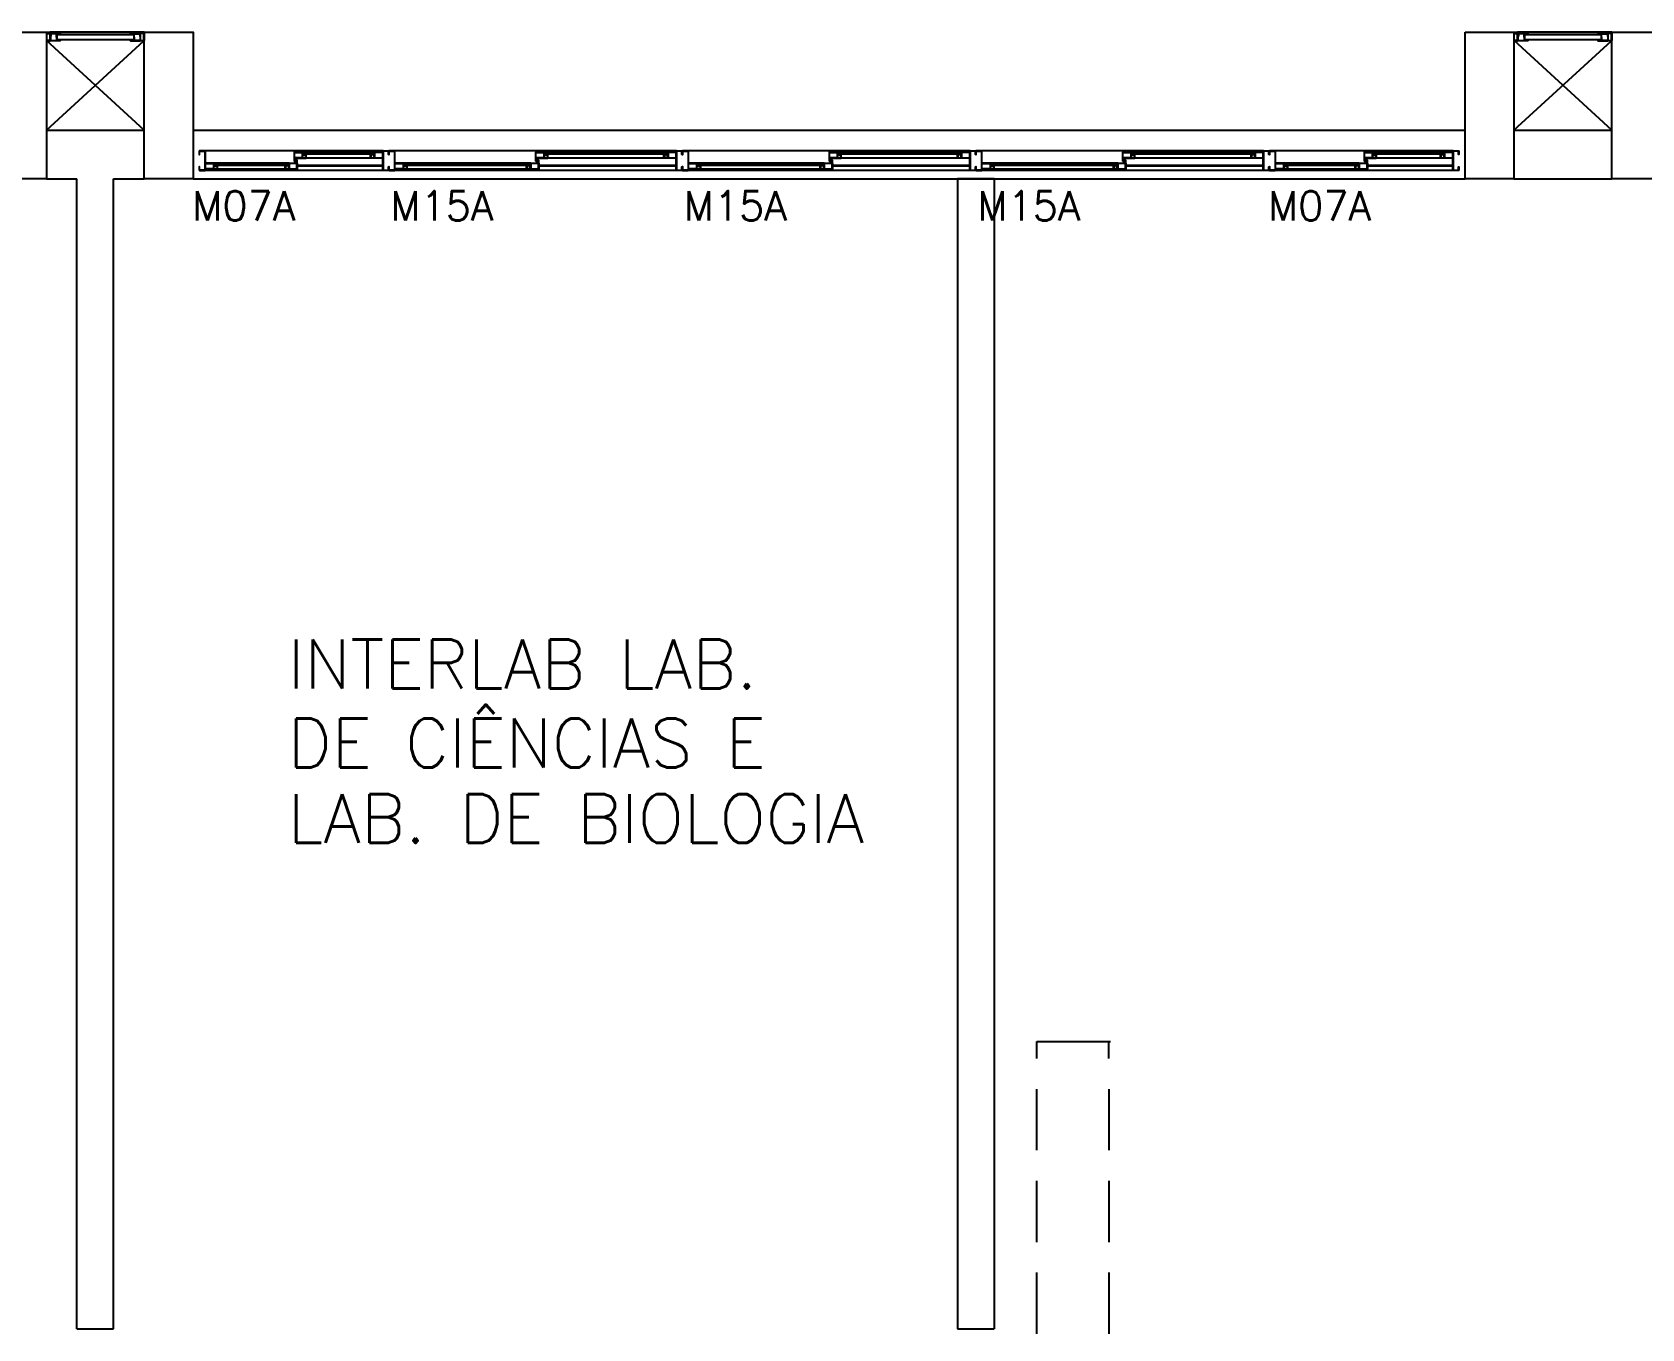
# Model space of a CAD drawing. Header units: millimetres. Extents: x 1887 to 2405, y 1100 to 1335.
# Drawn here: x 2241.33 to 2247.91, y 1191.95 to 1197.25 of the extents above; entities that cross this region are included whole.
import ezdxf

# ---------------------------------------------------------------- set-up
doc = ezdxf.new("R2010")
doc.units = ezdxf.units.MM
doc.linetypes.add('HIDDEN', pattern=[0.375, 0.25, -0.125])
for name, color, linetype in [('AC-PROJEÇÃO', 1, 'HIDDEN'), ('AR-ALV', 2, 'Continuous'), ('AR-ESQ', 1, 'Continuous'), ('AR-ESTC', 3, 'Continuous'), ('AR-PEITORIL', 1, 'Continuous'), ('AR-SHAFT', 1, 'Continuous'), ('AR-TALUDE', 1, 'Continuous'), ('AR-TXTESQ1-CONG', 1, 'Continuous'), ('DT-ESQ-BAGUETE-C', 2, 'Continuous'), ('DT-ESQ-BAGUETE-V', 1, 'Continuous'), ('DT-ESQ-CHAPA DOBRADA-V', 1, 'Continuous'), ('DT-ESQ-PERFIL CADEIRA-C', 2, 'Continuous'), ('DT-ESQ-PERFIL CADEIRA-V', 1, 'Continuous'), ('DT-ESQ-PERFIL U SIMPLES-C', 2, 'Continuous'), ('DT-ESQ-PERFIL U-C', 2, 'Continuous'), ('DT-ESQ-PERFIL U-V', 1, 'Continuous'), ('DT-ESQ-VENEZIANA-C', 2, 'Continuous'), ('DT-ESQ-VENEZIANA-V', 2, 'Continuous'), ('DT-ESQ-VIDRO-C', 2, 'Continuous'), ('TEXTO', 2, 'Continuous')]:
    doc.layers.add(name, color=color, linetype=linetype)
doc.styles.add('S12', font='simplex.shx', dxfattribs={"width": 1.1, "height": 0.12})
doc.styles.add('UNB-100', font='simplex.shx', dxfattribs={"height": 0.2})

# ---------------------------------------------------------------- blocks, each defined once
blk = doc.blocks.new('EF65-P')
at = {"layer": 'DT-ESQ-BAGUETE-C', "ltscale": 0.1}
for points in [[(0.4225, -0.055), (0.409, -0.055), (0.409, -0.0535), (0.422, -0.0535, 0.414214), (0.4225, -0.053), (0.4225, -0.042, 0.414214), (0.422, -0.0415), (0.409, -0.0415), (0.409, -0.04), (0.4225, -0.04, -0.414214), (0.424, -0.0415), (0.424, -0.0535, -0.414214)], [(0.7015, -0.055), (0.715, -0.055), (0.715, -0.0535), (0.702, -0.0535, -0.414214), (0.7015, -0.053), (0.7015, -0.042, -0.414214), (0.702, -0.0415), (0.715, -0.0415), (0.715, -0.04), (0.7015, -0.04, 0.414214), (0.7, -0.0415), (0.7, -0.0535, 0.414214)], [(1.41, -0.055), (1.3965, -0.055), (1.3965, -0.0535), (1.4095, -0.0535, 0.414214), (1.41, -0.053), (1.41, -0.042, 0.414214), (1.4095, -0.0415), (1.3965, -0.0415), (1.3965, -0.04), (1.41, -0.04, -0.414214), (1.4115, -0.0415), (1.4115, -0.0535, -0.414214)], [(1.9015, -0.055), (1.915, -0.055), (1.915, -0.0535), (1.902, -0.0535, -0.414214), (1.9015, -0.053), (1.9015, -0.042, -0.414214), (1.902, -0.0415), (1.915, -0.0415), (1.915, -0.04), (1.9015, -0.04, 0.414214), (1.9, -0.0415), (1.9, -0.0535, 0.414214)], [(2.61, -0.055), (2.5965, -0.055), (2.5965, -0.0535), (2.6095, -0.0535, 0.414214), (2.61, -0.053), (2.61, -0.042, 0.414214), (2.6095, -0.0415), (2.5965, -0.0415), (2.5965, -0.04), (2.61, -0.04, -0.414214), (2.6115, -0.0415), (2.6115, -0.0535, -0.414214)], [(3.1015, -0.055), (3.115, -0.055), (3.115, -0.0535), (3.102, -0.0535, -0.414214), (3.1015, -0.053), (3.1015, -0.042, -0.414214), (3.102, -0.0415), (3.115, -0.0415), (3.115, -0.04), (3.1015, -0.04, 0.414214), (3.1, -0.0415), (3.1, -0.0535, 0.414214)], [(3.81, -0.055), (3.7965, -0.055), (3.7965, -0.0535), (3.8095, -0.0535, 0.414214), (3.81, -0.053), (3.81, -0.042, 0.414214), (3.8095, -0.0415), (3.7965, -0.0415), (3.7965, -0.04), (3.81, -0.04, -0.414214), (3.8115, -0.0415), (3.8115, -0.0535, -0.414214)], [(4.3015, -0.055), (4.315, -0.055), (4.315, -0.0535), (4.302, -0.0535, -0.414214), (4.3015, -0.053), (4.3015, -0.042, -0.414214), (4.302, -0.0415), (4.315, -0.0415), (4.315, -0.04), (4.3015, -0.04, 0.414214), (4.3, -0.0415), (4.3, -0.0535, 0.414214)], [(4.7975, -0.055), (4.784, -0.055), (4.784, -0.0535), (4.797, -0.0535, 0.414214), (4.7975, -0.053), (4.7975, -0.042, 0.414214), (4.797, -0.0415), (4.784, -0.0415), (4.784, -0.04), (4.7975, -0.04, -0.414214), (4.799, -0.0415), (4.799, -0.0535, -0.414214)], [(5.0765, -0.055), (5.09, -0.055), (5.09, -0.0535), (5.077, -0.0535, -0.414214), (5.0765, -0.053), (5.0765, -0.042, -0.414214), (5.077, -0.0415), (5.09, -0.0415), (5.09, -0.04), (5.0765, -0.04, 0.414214), (5.075, -0.0415), (5.075, -0.0535, 0.414214)], [(0.0735, -0.1), (0.06, -0.1), (0.06, -0.0985), (0.073, -0.0985, 0.414214), (0.0735, -0.098), (0.0735, -0.087, 0.414214), (0.073, -0.0865), (0.06, -0.0865), (0.06, -0.085), (0.0735, -0.085, -0.414214), (0.075, -0.0865), (0.075, -0.0985, -0.414214)], [(0.339, -0.1), (0.3525, -0.1), (0.3525, -0.0985), (0.3395, -0.0985, -0.414214), (0.339, -0.098), (0.339, -0.087, -0.414214), (0.3395, -0.0865), (0.3525, -0.0865), (0.3525, -0.085), (0.339, -0.085, 0.414214), (0.3375, -0.0865), (0.3375, -0.0985, 0.414214)], [(0.8485, -0.1), (0.835, -0.1), (0.835, -0.0985), (0.848, -0.0985, 0.414214), (0.8485, -0.098), (0.8485, -0.087, 0.414214), (0.848, -0.0865), (0.835, -0.0865), (0.835, -0.085), (0.8485, -0.085, -0.414214), (0.85, -0.0865), (0.85, -0.0985, -0.414214)], [(1.3265, -0.1), (1.34, -0.1), (1.34, -0.0985), (1.327, -0.0985, -0.414214), (1.3265, -0.098), (1.3265, -0.087, -0.414214), (1.327, -0.0865), (1.34, -0.0865), (1.34, -0.085), (1.3265, -0.085, 0.414214), (1.325, -0.0865), (1.325, -0.0985, 0.414214)], [(2.0485, -0.1), (2.035, -0.1), (2.035, -0.0985), (2.048, -0.0985, 0.414214), (2.0485, -0.098), (2.0485, -0.087, 0.414214), (2.048, -0.0865), (2.035, -0.0865), (2.035, -0.085), (2.0485, -0.085, -0.414214), (2.05, -0.0865), (2.05, -0.0985, -0.414214)], [(2.5265, -0.1), (2.54, -0.1), (2.54, -0.0985), (2.527, -0.0985, -0.414214), (2.5265, -0.098), (2.5265, -0.087, -0.414214), (2.527, -0.0865), (2.54, -0.0865), (2.54, -0.085), (2.5265, -0.085, 0.414214), (2.525, -0.0865), (2.525, -0.0985, 0.414214)], [(3.2485, -0.1), (3.235, -0.1), (3.235, -0.0985), (3.248, -0.0985, 0.414214), (3.2485, -0.098), (3.2485, -0.087, 0.414214), (3.248, -0.0865), (3.235, -0.0865), (3.235, -0.085), (3.2485, -0.085, -0.414214), (3.25, -0.0865), (3.25, -0.0985, -0.414214)], [(3.7265, -0.1), (3.74, -0.1), (3.74, -0.0985), (3.727, -0.0985, -0.414214), (3.7265, -0.098), (3.7265, -0.087, -0.414214), (3.727, -0.0865), (3.74, -0.0865), (3.74, -0.085), (3.7265, -0.085, 0.414214), (3.725, -0.0865), (3.725, -0.0985, 0.414214)], [(4.4485, -0.1), (4.435, -0.1), (4.435, -0.0985), (4.448, -0.0985, 0.414214), (4.4485, -0.098), (4.4485, -0.087, 0.414214), (4.448, -0.0865), (4.435, -0.0865), (4.435, -0.085), (4.4485, -0.085, -0.414214), (4.45, -0.0865), (4.45, -0.0985, -0.414214)], [(4.714, -0.1), (4.7275, -0.1), (4.7275, -0.0985), (4.7145, -0.0985, -0.414214), (4.714, -0.098), (4.714, -0.087, -0.414214), (4.7145, -0.0865), (4.7275, -0.0865), (4.7275, -0.085), (4.714, -0.085, 0.414214), (4.7125, -0.0865), (4.7125, -0.0985, 0.414214)]]:
    blk.add_lwpolyline(points, format="xyb", close=True, dxfattribs=at)
at = {"layer": 'DT-ESQ-BAGUETE-V', "ltscale": 0.1}
for p, q in [((0.4225, -0.04), (0.7015, -0.04)), ((1.41, -0.04), (1.9015, -0.04)), ((2.61, -0.04), (3.1015, -0.04)), ((3.81, -0.04), (4.3015, -0.04)), ((4.7975, -0.04), (5.0765, -0.04)), ((0.0735, -0.085), (0.339, -0.085)), ((0.8485, -0.085), (1.3265, -0.085)), ((2.0485, -0.085), (2.5265, -0.085)), ((3.2485, -0.085), (3.7265, -0.085)), ((4.4485, -0.085), (4.714, -0.085))]:
    blk.add_line(p, q, dxfattribs=at)
at = {"layer": 'DT-ESQ-CHAPA DOBRADA-V', "ltscale": 0.1}
for p, q in [((0.025, -0.052), (0.374, -0.052)), ((0.025, -0.055), (0.374, -0.055)), ((0.8, -0.052), (1.3615, -0.052)), ((0.8, -0.055), (1.3615, -0.055)), ((2, -0.052), (2.5615, -0.052)), ((2, -0.055), (2.5615, -0.055)), ((3.2, -0.052), (3.7615, -0.052)), ((3.2, -0.055), (3.7615, -0.055)), ((4.4, -0.052), (4.749, -0.052)), ((4.4, -0.055), (4.749, -0.055))]:
    blk.add_line(p, q, dxfattribs=at)
at = {"layer": 'DT-ESQ-PERFIL CADEIRA-C', "ltscale": 0.1}
for p, q in [((0.376, -0.0635), (0.4225, -0.0635)), ((0.75, -0.0635), (0.7015, -0.0635)), ((1.3635, -0.0635), (1.41, -0.0635)), ((1.95, -0.0635), (1.9015, -0.0635)), ((2.5635, -0.0635), (2.61, -0.0635)), ((3.15, -0.0635), (3.1015, -0.0635)), ((3.7635, -0.0635), (3.81, -0.0635)), ((4.35, -0.0635), (4.3015, -0.0635)), ((4.751, -0.0635), (4.7975, -0.0635)), ((5.125, -0.0635), (5.0765, -0.0635)), ((0.025, -0.1085), (0.0735, -0.1085)), ((0.3855, -0.1085), (0.339, -0.1085)), ((0.8, -0.1085), (0.8485, -0.1085)), ((1.373, -0.1085), (1.3265, -0.1085)), ((2, -0.1085), (2.0485, -0.1085)), ((2.573, -0.1085), (2.5265, -0.1085)), ((3.2, -0.1085), (3.2485, -0.1085)), ((3.773, -0.1085), (3.7265, -0.1085)), ((4.4, -0.1085), (4.4485, -0.1085)), ((4.7605, -0.1085), (4.714, -0.1085))]:
    blk.add_line(p, q, dxfattribs=at)
for points in [[(0.4225, -0.062, -1), (0.4225, -0.065), (0.376, -0.065, -0.414214), (0.374, -0.063), (0.374, -0.042, -0.414214), (0.376, -0.04), (0.4075, -0.04, -0.414214), (0.409, -0.0415), (0.409, -0.062)], [(0.409, -0.0635, -0.198913), (0.4079, -0.0631, -0.198913), (0.4075, -0.062), (0.4075, -0.042, 0.414214), (0.407, -0.0415), (0.376, -0.0415, 0.414214), (0.3755, -0.042), (0.3755, -0.063, 0.414214), (0.376, -0.0635)], [(0.7015, -0.065), (0.75, -0.065), (0.75, -0.0635), (0.715, -0.0635, 0.198912), (0.7161, -0.0631, 0.198913), (0.7165, -0.062), (0.7165, -0.042, -0.414214), (0.717, -0.0415), (0.75, -0.0415), (0.75, -0.04), (0.7165, -0.04, 0.414214), (0.715, -0.0415), (0.715, -0.0535), (0.715, -0.055), (0.715, -0.062), (0.7015, -0.062, 1)], [(1.41, -0.062, -1), (1.41, -0.065), (1.3635, -0.065, -0.414214), (1.3615, -0.063), (1.3615, -0.042, -0.414214), (1.3635, -0.04), (1.395, -0.04, -0.414214), (1.3965, -0.0415), (1.3965, -0.062)], [(1.3965, -0.0635, -0.198913), (1.3954, -0.0631, -0.198913), (1.395, -0.062), (1.395, -0.042, 0.414214), (1.3945, -0.0415), (1.3635, -0.0415, 0.414214), (1.363, -0.042), (1.363, -0.063, 0.414214), (1.3635, -0.0635)], [(1.9015, -0.065), (1.95, -0.065), (1.95, -0.0635), (1.915, -0.0635, 0.198912), (1.9161, -0.0631, 0.198913), (1.9165, -0.062), (1.9165, -0.042, -0.414214), (1.917, -0.0415), (1.95, -0.0415), (1.95, -0.04), (1.9165, -0.04, 0.414214), (1.915, -0.0415), (1.915, -0.0535), (1.915, -0.055), (1.915, -0.062), (1.9015, -0.062, 1)], [(2.61, -0.062, -1), (2.61, -0.065), (2.5635, -0.065, -0.414214), (2.5615, -0.063), (2.5615, -0.042, -0.414214), (2.5635, -0.04), (2.595, -0.04, -0.414214), (2.5965, -0.0415), (2.5965, -0.062)], [(2.5965, -0.0635, -0.198913), (2.5954, -0.0631, -0.198913), (2.595, -0.062), (2.595, -0.042, 0.414214), (2.5945, -0.0415), (2.5635, -0.0415, 0.414214), (2.563, -0.042), (2.563, -0.063, 0.414214), (2.5635, -0.0635)], [(3.1015, -0.065), (3.15, -0.065), (3.15, -0.0635), (3.115, -0.0635, 0.198912), (3.1161, -0.0631, 0.198913), (3.1165, -0.062), (3.1165, -0.042, -0.414214), (3.117, -0.0415), (3.15, -0.0415), (3.15, -0.04), (3.1165, -0.04, 0.414214), (3.115, -0.0415), (3.115, -0.0535), (3.115, -0.055), (3.115, -0.062), (3.1015, -0.062, 1)], [(3.81, -0.062, -1), (3.81, -0.065), (3.7635, -0.065, -0.414214), (3.7615, -0.063), (3.7615, -0.042, -0.414214), (3.7635, -0.04), (3.795, -0.04, -0.414214), (3.7965, -0.0415), (3.7965, -0.062)], [(3.7965, -0.0635, -0.198913), (3.7954, -0.0631, -0.198913), (3.795, -0.062), (3.795, -0.042, 0.414214), (3.7945, -0.0415), (3.7635, -0.0415, 0.414214), (3.763, -0.042), (3.763, -0.063, 0.414214), (3.7635, -0.0635)], [(4.3015, -0.065), (4.35, -0.065), (4.35, -0.0635), (4.315, -0.0635, 0.198912), (4.3161, -0.0631, 0.198913), (4.3165, -0.062), (4.3165, -0.042, -0.414214), (4.317, -0.0415), (4.35, -0.0415), (4.35, -0.04), (4.3165, -0.04, 0.414214), (4.315, -0.0415), (4.315, -0.0535), (4.315, -0.055), (4.315, -0.062), (4.3015, -0.062, 1)], [(4.7975, -0.062, -1), (4.7975, -0.065), (4.751, -0.065, -0.414214), (4.749, -0.063), (4.749, -0.042, -0.414214), (4.751, -0.04), (4.7825, -0.04, -0.414214), (4.784, -0.0415), (4.784, -0.062)], [(4.784, -0.0635, -0.198913), (4.7829, -0.0631, -0.198913), (4.7825, -0.062), (4.7825, -0.042, 0.414214), (4.782, -0.0415), (4.751, -0.0415, 0.414214), (4.7505, -0.042), (4.7505, -0.063, 0.414214), (4.751, -0.0635)], [(5.0765, -0.065), (5.125, -0.065), (5.125, -0.0635), (5.09, -0.0635, 0.198912), (5.0911, -0.0631, 0.198913), (5.0915, -0.062), (5.0915, -0.042, -0.414214), (5.092, -0.0415), (5.125, -0.0415), (5.125, -0.04), (5.0915, -0.04, 0.414214), (5.09, -0.0415), (5.09, -0.0535), (5.09, -0.055), (5.09, -0.062), (5.0765, -0.062, 1)], [(0.0735, -0.11), (0.025, -0.11), (0.025, -0.1085), (0.06, -0.1085, -0.198912), (0.0589, -0.1081, -0.198913), (0.0585, -0.107), (0.0585, -0.087, 0.414214), (0.058, -0.0865), (0.025, -0.0865), (0.025, -0.085), (0.0585, -0.085, -0.414214), (0.06, -0.0865), (0.06, -0.0985), (0.06, -0.1), (0.06, -0.107), (0.0735, -0.107, -1)], [(0.339, -0.107, 1), (0.339, -0.11), (0.3855, -0.11, 0.414214), (0.3875, -0.108), (0.3875, -0.087, 0.414214), (0.3855, -0.085), (0.354, -0.085, 0.414214), (0.3525, -0.0865), (0.3525, -0.107)], [(0.3525, -0.1085, 0.198913), (0.3536, -0.1081, 0.198913), (0.354, -0.107), (0.354, -0.087, -0.414214), (0.3545, -0.0865), (0.3855, -0.0865, -0.414214), (0.386, -0.087), (0.386, -0.108, -0.414214), (0.3855, -0.1085)], [(0.8485, -0.11), (0.8, -0.11), (0.8, -0.1085), (0.835, -0.1085, -0.198912), (0.8339, -0.1081, -0.198913), (0.8335, -0.107), (0.8335, -0.087, 0.414214), (0.833, -0.0865), (0.8, -0.0865), (0.8, -0.085), (0.8335, -0.085, -0.414214), (0.835, -0.0865), (0.835, -0.0985), (0.835, -0.1), (0.835, -0.107), (0.8485, -0.107, -1)], [(1.3265, -0.107, 1), (1.3265, -0.11), (1.373, -0.11, 0.414214), (1.375, -0.108), (1.375, -0.087, 0.414214), (1.373, -0.085), (1.3415, -0.085, 0.414214), (1.34, -0.0865), (1.34, -0.107)], [(1.34, -0.1085, 0.198913), (1.3411, -0.1081, 0.198913), (1.3415, -0.107), (1.3415, -0.087, -0.414214), (1.342, -0.0865), (1.373, -0.0865, -0.414214), (1.3735, -0.087), (1.3735, -0.108, -0.414214), (1.373, -0.1085)], [(2.0485, -0.11), (2, -0.11), (2, -0.1085), (2.035, -0.1085, -0.198912), (2.0339, -0.1081, -0.198913), (2.0335, -0.107), (2.0335, -0.087, 0.414214), (2.033, -0.0865), (2, -0.0865), (2, -0.085), (2.0335, -0.085, -0.414214), (2.035, -0.0865), (2.035, -0.0985), (2.035, -0.1), (2.035, -0.107), (2.0485, -0.107, -1)], [(2.5265, -0.107, 1), (2.5265, -0.11), (2.573, -0.11, 0.414214), (2.575, -0.108), (2.575, -0.087, 0.414214), (2.573, -0.085), (2.5415, -0.085, 0.414214), (2.54, -0.0865), (2.54, -0.107)], [(2.54, -0.1085, 0.198913), (2.5411, -0.1081, 0.198913), (2.5415, -0.107), (2.5415, -0.087, -0.414214), (2.542, -0.0865), (2.573, -0.0865, -0.414214), (2.5735, -0.087), (2.5735, -0.108, -0.414214), (2.573, -0.1085)], [(3.2485, -0.11), (3.2, -0.11), (3.2, -0.1085), (3.235, -0.1085, -0.198912), (3.2339, -0.1081, -0.198913), (3.2335, -0.107), (3.2335, -0.087, 0.414214), (3.233, -0.0865), (3.2, -0.0865), (3.2, -0.085), (3.2335, -0.085, -0.414214), (3.235, -0.0865), (3.235, -0.0985), (3.235, -0.1), (3.235, -0.107), (3.2485, -0.107, -1)], [(3.7265, -0.107, 1), (3.7265, -0.11), (3.773, -0.11, 0.414214), (3.775, -0.108), (3.775, -0.087, 0.414214), (3.773, -0.085), (3.7415, -0.085, 0.414214), (3.74, -0.0865), (3.74, -0.107)], [(3.74, -0.1085, 0.198913), (3.7411, -0.1081, 0.198913), (3.7415, -0.107), (3.7415, -0.087, -0.414214), (3.742, -0.0865), (3.773, -0.0865, -0.414214), (3.7735, -0.087), (3.7735, -0.108, -0.414214), (3.773, -0.1085)], [(4.4485, -0.11), (4.4, -0.11), (4.4, -0.1085), (4.435, -0.1085, -0.198912), (4.4339, -0.1081, -0.198913), (4.4335, -0.107), (4.4335, -0.087, 0.414214), (4.433, -0.0865), (4.4, -0.0865), (4.4, -0.085), (4.4335, -0.085, -0.414214), (4.435, -0.0865), (4.435, -0.0985), (4.435, -0.1), (4.435, -0.107), (4.4485, -0.107, -1)], [(4.714, -0.107, 1), (4.714, -0.11), (4.7605, -0.11, 0.414214), (4.7625, -0.108), (4.7625, -0.087, 0.414214), (4.7605, -0.085), (4.729, -0.085, 0.414214), (4.7275, -0.0865), (4.7275, -0.107)], [(4.7275, -0.1085, 0.198913), (4.7286, -0.1081, 0.198913), (4.729, -0.107), (4.729, -0.087, -0.414214), (4.7295, -0.0865), (4.7605, -0.0865, -0.414214), (4.761, -0.087), (4.761, -0.108, -0.414214), (4.7605, -0.1085)]]:
    blk.add_lwpolyline(points, format="xyb", close=True, dxfattribs=at)
at = {"layer": 'DT-ESQ-PERFIL CADEIRA-V', "ltscale": 0.1}
for p, q in [((0.4075, -0.065), (0.7015, -0.065)), ((1.395, -0.065), (1.9015, -0.065)), ((2.595, -0.065), (3.1015, -0.065)), ((3.795, -0.065), (4.3015, -0.065)), ((4.7825, -0.065), (5.0765, -0.065)), ((0.0735, -0.11), (0.339, -0.11)), ((0.8485, -0.11), (1.3265, -0.11)), ((2.0485, -0.11), (2.5265, -0.11)), ((3.2485, -0.11), (3.7265, -0.11)), ((4.4485, -0.11), (4.714, -0.11))]:
    blk.add_line(p, q, dxfattribs=at)
at = {"layer": 'DT-ESQ-PERFIL U SIMPLES-C', "ltscale": 0.1}
for points in [[(0.376, -0.077), (0.384, -0.077), (0.384, -0.0755), (0.376, -0.0755, -0.414214), (0.3755, -0.075), (0.3755, -0.067, -0.414214), (0.376, -0.0665), (0.384, -0.0665), (0.384, -0.065), (0.376, -0.065, 0.414214), (0.374, -0.067), (0.374, -0.075, 0.414214)], [(1.3635, -0.077), (1.3715, -0.077), (1.3715, -0.0755), (1.3635, -0.0755, -0.414214), (1.363, -0.075), (1.363, -0.067, -0.414214), (1.3635, -0.0665), (1.3715, -0.0665), (1.3715, -0.065), (1.3635, -0.065, 0.414214), (1.3615, -0.067), (1.3615, -0.075, 0.414214)], [(2.5635, -0.077), (2.5715, -0.077), (2.5715, -0.0755), (2.5635, -0.0755, -0.414214), (2.563, -0.075), (2.563, -0.067, -0.414214), (2.5635, -0.0665), (2.5715, -0.0665), (2.5715, -0.065), (2.5635, -0.065, 0.414214), (2.5615, -0.067), (2.5615, -0.075, 0.414214)], [(3.7635, -0.077), (3.7715, -0.077), (3.7715, -0.0755), (3.7635, -0.0755, -0.414214), (3.763, -0.075), (3.763, -0.067, -0.414214), (3.7635, -0.0665), (3.7715, -0.0665), (3.7715, -0.065), (3.7635, -0.065, 0.414214), (3.7615, -0.067), (3.7615, -0.075, 0.414214)], [(4.751, -0.077), (4.759, -0.077), (4.759, -0.0755), (4.751, -0.0755, -0.414214), (4.7505, -0.075), (4.7505, -0.067, -0.414214), (4.751, -0.0665), (4.759, -0.0665), (4.759, -0.065), (4.751, -0.065, 0.414214), (4.749, -0.067), (4.749, -0.075, 0.414214)], [(0.3855, -0.073), (0.3775, -0.073), (0.3775, -0.0745), (0.3855, -0.0745, -0.414214), (0.386, -0.075), (0.386, -0.083, -0.414214), (0.3855, -0.0835), (0.3775, -0.0835), (0.3775, -0.085), (0.3855, -0.085, 0.414214), (0.3875, -0.083), (0.3875, -0.075, 0.414214)], [(1.373, -0.073), (1.365, -0.073), (1.365, -0.0745), (1.373, -0.0745, -0.414214), (1.3735, -0.075), (1.3735, -0.083, -0.414214), (1.373, -0.0835), (1.365, -0.0835), (1.365, -0.085), (1.373, -0.085, 0.414214), (1.375, -0.083), (1.375, -0.075, 0.414214)], [(2.573, -0.073), (2.565, -0.073), (2.565, -0.0745), (2.573, -0.0745, -0.414214), (2.5735, -0.075), (2.5735, -0.083, -0.414214), (2.573, -0.0835), (2.565, -0.0835), (2.565, -0.085), (2.573, -0.085, 0.414214), (2.575, -0.083), (2.575, -0.075, 0.414214)], [(3.773, -0.073), (3.765, -0.073), (3.765, -0.0745), (3.773, -0.0745, -0.414214), (3.7735, -0.075), (3.7735, -0.083, -0.414214), (3.773, -0.0835), (3.765, -0.0835), (3.765, -0.085), (3.773, -0.085, 0.414214), (3.775, -0.083), (3.775, -0.075, 0.414214)], [(4.7605, -0.073), (4.7525, -0.073), (4.7525, -0.0745), (4.7605, -0.0745, -0.414214), (4.761, -0.075), (4.761, -0.083, -0.414214), (4.7605, -0.0835), (4.7525, -0.0835), (4.7525, -0.085), (4.7605, -0.085, 0.414214), (4.7625, -0.083), (4.7625, -0.075, 0.414214)]]:
    blk.add_lwpolyline(points, format="xyb", close=True, dxfattribs=at)
at = {"layer": 'DT-ESQ-PERFIL U-C', "ltscale": 0.1}
for points in [[(0, -0.0365, -0.414214), (0.0015, -0.035), (0.0235, -0.035, -0.414214), (0.025, -0.0365), (0.025, -0.1135, -0.414214), (0.0235, -0.115), (0.0015, -0.115, -0.414214), (0, -0.1135), (0, -0.1), (0.0015, -0.1), (0.0015, -0.113, 0.414214), (0.002, -0.1135), (0.023, -0.1135, 0.414214), (0.0235, -0.113), (0.0235, -0.037, 0.414214), (0.023, -0.0365), (0.002, -0.0365, 0.414214), (0.0015, -0.037), (0.0015, -0.05), (0, -0.05)], [(0.775, -0.0365, 0.414214), (0.7735, -0.035), (0.7515, -0.035, 0.414214), (0.75, -0.0365), (0.75, -0.1135, 0.414214), (0.7515, -0.115), (0.7735, -0.115, 0.414214), (0.775, -0.1135), (0.775, -0.1), (0.7735, -0.1), (0.7735, -0.113, -0.414214), (0.773, -0.1135), (0.752, -0.1135, -0.414214), (0.7515, -0.113), (0.7515, -0.037, -0.414214), (0.752, -0.0365), (0.773, -0.0365, -0.414214), (0.7735, -0.037), (0.7735, -0.05), (0.775, -0.05)], [(0.775, -0.0365, -0.414214), (0.7765, -0.035), (0.7985, -0.035, -0.414214), (0.8, -0.0365), (0.8, -0.1135, -0.414214), (0.7985, -0.115), (0.7765, -0.115, -0.414214), (0.775, -0.1135), (0.775, -0.1), (0.7765, -0.1), (0.7765, -0.113, 0.414214), (0.777, -0.1135), (0.798, -0.1135, 0.414214), (0.7985, -0.113), (0.7985, -0.037, 0.414214), (0.798, -0.0365), (0.777, -0.0365, 0.414214), (0.7765, -0.037), (0.7765, -0.05), (0.775, -0.05)], [(1.975, -0.0365, 0.414214), (1.9735, -0.035), (1.9515, -0.035, 0.414214), (1.95, -0.0365), (1.95, -0.1135, 0.414214), (1.9515, -0.115), (1.9735, -0.115, 0.414214), (1.975, -0.1135), (1.975, -0.1), (1.9735, -0.1), (1.9735, -0.113, -0.414214), (1.973, -0.1135), (1.952, -0.1135, -0.414214), (1.9515, -0.113), (1.9515, -0.037, -0.414214), (1.952, -0.0365), (1.973, -0.0365, -0.414214), (1.9735, -0.037), (1.9735, -0.05), (1.975, -0.05)], [(1.975, -0.0365, -0.414214), (1.9765, -0.035), (1.9985, -0.035, -0.414214), (2, -0.0365), (2, -0.1135, -0.414214), (1.9985, -0.115), (1.9765, -0.115, -0.414214), (1.975, -0.1135), (1.975, -0.1), (1.9765, -0.1), (1.9765, -0.113, 0.414214), (1.977, -0.1135), (1.998, -0.1135, 0.414214), (1.9985, -0.113), (1.9985, -0.037, 0.414214), (1.998, -0.0365), (1.977, -0.0365, 0.414214), (1.9765, -0.037), (1.9765, -0.05), (1.975, -0.05)], [(3.175, -0.0365, 0.414214), (3.1735, -0.035), (3.1515, -0.035, 0.414214), (3.15, -0.0365), (3.15, -0.1135, 0.414214), (3.1515, -0.115), (3.1735, -0.115, 0.414214), (3.175, -0.1135), (3.175, -0.1), (3.1735, -0.1), (3.1735, -0.113, -0.414214), (3.173, -0.1135), (3.152, -0.1135, -0.414214), (3.1515, -0.113), (3.1515, -0.037, -0.414214), (3.152, -0.0365), (3.173, -0.0365, -0.414214), (3.1735, -0.037), (3.1735, -0.05), (3.175, -0.05)], [(3.175, -0.0365, -0.414214), (3.1765, -0.035), (3.1985, -0.035, -0.414214), (3.2, -0.0365), (3.2, -0.1135, -0.414214), (3.1985, -0.115), (3.1765, -0.115, -0.414214), (3.175, -0.1135), (3.175, -0.1), (3.1765, -0.1), (3.1765, -0.113, 0.414214), (3.177, -0.1135), (3.198, -0.1135, 0.414214), (3.1985, -0.113), (3.1985, -0.037, 0.414214), (3.198, -0.0365), (3.177, -0.0365, 0.414214), (3.1765, -0.037), (3.1765, -0.05), (3.175, -0.05)], [(4.375, -0.0365, 0.414214), (4.3735, -0.035), (4.3515, -0.035, 0.414214), (4.35, -0.0365), (4.35, -0.1135, 0.414214), (4.3515, -0.115), (4.3735, -0.115, 0.414214), (4.375, -0.1135), (4.375, -0.1), (4.3735, -0.1), (4.3735, -0.113, -0.414214), (4.373, -0.1135), (4.352, -0.1135, -0.414214), (4.3515, -0.113), (4.3515, -0.037, -0.414214), (4.352, -0.0365), (4.373, -0.0365, -0.414214), (4.3735, -0.037), (4.3735, -0.05), (4.375, -0.05)], [(4.375, -0.0365, -0.414214), (4.3765, -0.035), (4.3985, -0.035, -0.414214), (4.4, -0.0365), (4.4, -0.1135, -0.414214), (4.3985, -0.115), (4.3765, -0.115, -0.414214), (4.375, -0.1135), (4.375, -0.1), (4.3765, -0.1), (4.3765, -0.113, 0.414214), (4.377, -0.1135), (4.398, -0.1135, 0.414214), (4.3985, -0.113), (4.3985, -0.037, 0.414214), (4.398, -0.0365), (4.377, -0.0365, 0.414214), (4.3765, -0.037), (4.3765, -0.05), (4.375, -0.05)], [(5.15, -0.0365, 0.414214), (5.1485, -0.035), (5.1265, -0.035, 0.414214), (5.125, -0.0365), (5.125, -0.1135, 0.414214), (5.1265, -0.115), (5.1485, -0.115, 0.414214), (5.15, -0.1135), (5.15, -0.1), (5.1485, -0.1), (5.1485, -0.113, -0.414214), (5.148, -0.1135), (5.127, -0.1135, -0.414214), (5.1265, -0.113), (5.1265, -0.037, -0.414214), (5.127, -0.0365), (5.148, -0.0365, -0.414214), (5.1485, -0.037), (5.1485, -0.05), (5.15, -0.05)]]:
    blk.add_lwpolyline(points, format="xyb", close=True, dxfattribs=at)
at = {"layer": 'DT-ESQ-PERFIL U-V', "ltscale": 0.1}
for p, q in [((0.0235, -0.035), (0.7515, -0.035)), ((0.7985, -0.035), (1.9515, -0.035)), ((1.9985, -0.035), (3.1515, -0.035)), ((3.1985, -0.035), (4.3515, -0.035)), ((4.3985, -0.035), (5.1265, -0.035)), ((0.0235, -0.115), (0.7515, -0.115)), ((0.7985, -0.115), (1.9515, -0.115)), ((1.9985, -0.115), (3.1515, -0.115)), ((3.1985, -0.115), (4.3515, -0.115)), ((4.3985, -0.115), (5.1265, -0.115))]:
    blk.add_line(p, q, dxfattribs=at)
at = {"layer": 'DT-ESQ-VIDRO-C', "ltscale": 0.1}
for points in [[(0.7125, -0.06), (0.7125, -0.057), (0.4115, -0.057), (0.4115, -0.06)], [(1.9125, -0.06), (1.9125, -0.057), (1.399, -0.057), (1.399, -0.06)], [(3.1125, -0.06), (3.1125, -0.057), (2.599, -0.057), (2.599, -0.06)], [(4.3125, -0.06), (4.3125, -0.057), (3.799, -0.057), (3.799, -0.06)], [(5.0875, -0.06), (5.0875, -0.057), (4.7865, -0.057), (4.7865, -0.06)], [(0.063, -0.105), (0.063, -0.102), (0.3495, -0.102), (0.3495, -0.105)], [(0.838, -0.105), (0.838, -0.102), (1.337, -0.102), (1.337, -0.105)], [(2.038, -0.105), (2.038, -0.102), (2.537, -0.102), (2.537, -0.105)], [(3.238, -0.105), (3.238, -0.102), (3.737, -0.102), (3.737, -0.105)], [(4.438, -0.105), (4.438, -0.102), (4.7245, -0.102), (4.7245, -0.105)]]:
    blk.add_lwpolyline(points, close=True, dxfattribs=at)
blk = doc.blocks.new('EF01A-P')
at = {"layer": 'DT-ESQ-BAGUETE-C', "ltscale": 0.1}
for points in [[(0.0015, 0.035), (0.015, 0.035), (0.015, 0.0335), (0.0015, 0.0335), (0.0015, 0.005), (0.015, 0.005), (0.015, 0.0035), (0.0015, 0.0035, -0.414214), (0, 0.005), (0, 0.0335, -0.414214)], [(0.3985, 0.035), (0.385, 0.035), (0.385, 0.0335), (0.3985, 0.0335), (0.3985, 0.005), (0.385, 0.005), (0.385, 0.0035), (0.3985, 0.0035, 0.414214), (0.4, 0.005), (0.4, 0.0335, 0.414214)]]:
    blk.add_lwpolyline(points, format="xyb", close=True, dxfattribs=at)
at = {"layer": 'DT-ESQ-PERFIL CADEIRA-C', "ltscale": 0.1}
for points in [[(0.01, 0.0015), (0.01, 0.003), (0.0015, 0.003, 1), (0.0015, 0), (0.015, 0, 0.414214), (0.0165, 0.0015), (0.0165, 0.0335), (0.043, 0.0335)], [(0.043, 0.0065), (0.018, 0.0065), (0.018, 0.0165), (0.0165, 0.0165), (0.0165, 0.0065, 0.414214), (0.018, 0.005), (0.043, 0.005), (0.0565, 0.005, 1), (0.0565, 0.008), (0.043, 0.008), (0.043, 0.02), (0.043, 0.032), (0.0565, 0.032, 1), (0.0565, 0.035), (0.043, 0.035), (0.0165, 0.035, 0.414214), (0.015, 0.0335), (0.015, 0.0015), (0.0015, 0.0015)], [(0.0415, 0.02), (0.0415, 0.032, -0.414214), (0.043, 0.0335), (0.0565, 0.0335)], [(0.0415, 0.02), (0.0415, 0.008, 0.414214), (0.043, 0.0065), (0.0565, 0.0065)], [(0.357, 0.0065), (0.382, 0.0065), (0.382, 0.0165), (0.3835, 0.0165), (0.3835, 0.0065, -0.414214), (0.382, 0.005), (0.357, 0.005), (0.3435, 0.005, -1), (0.3435, 0.008), (0.357, 0.008), (0.357, 0.02), (0.357, 0.032), (0.3435, 0.032, -1), (0.3435, 0.035), (0.357, 0.035), (0.3835, 0.035, -0.414214), (0.385, 0.0335), (0.385, 0.0015), (0.3985, 0.0015)], [(0.3585, 0.02), (0.3585, 0.032, 0.414214), (0.357, 0.0335), (0.3435, 0.0335)], [(0.3585, 0.02), (0.3585, 0.008, -0.414214), (0.357, 0.0065), (0.3435, 0.0065)], [(0.39, 0.0015), (0.39, 0.003), (0.3985, 0.003, -1), (0.3985, 0), (0.385, 0, -0.414214), (0.3835, 0.0015), (0.3835, 0.0335), (0.357, 0.0335)]]:
    blk.add_lwpolyline(points, format="xyb", dxfattribs=at)
at = {"layer": 'DT-ESQ-PERFIL CADEIRA-V', "ltscale": 0.1}
blk.add_line((0.015, 0), (0.385, 0), dxfattribs=at)
at = {"layer": 'DT-ESQ-VENEZIANA-C', "ltscale": 0.1}
for p, q in [((0.043, 0.0105), (0.357, 0.0105)), ((0.043, 0.009), (0.357, 0.009))]:
    blk.add_line(p, q, dxfattribs=at)
at = {"layer": 'DT-ESQ-VENEZIANA-V', "ltscale": 0.1}
blk.add_line((0.043, 0.031), (0.357, 0.031), dxfattribs=at)

msp = doc.modelspace()

# ---------------------------------------------------------------- linework, layer by layer
at = {"layer": 'AC-PROJEÇÃO'}
for p, q in [((2245.4347, 1188.5532), (2245.4347, 1193.1235)), ((2245.4347, 1193.1235), (2245.7289, 1193.1235)), ((2245.4847, 1193.1235), (2245.7789, 1193.1235)), ((2245.7347, 1188.5532), (2245.7289, 1193.1235))]:
    msp.add_line(p, q, dxfattribs=at)
at = {"layer": 'AR-ALV'}
for p, q in [((2241.3847, 1196.8485), (2241.7847, 1196.8485)), ((2247.3847, 1196.8485), (2247.7847, 1196.8485)), ((2241.3847, 1196.6485), (2241.5097, 1196.6485)), ((2241.5097, 1191.9485), (2241.5097, 1196.6485)), ((2241.6597, 1191.9485), (2241.6597, 1196.6485)), ((2241.6597, 1196.6485), (2241.7847, 1196.6485)), ((2245.1097, 1196.6485), (2245.1097, 1191.9485)), ((2245.2597, 1196.6485), (2245.1097, 1196.6485)), ((2245.2597, 1196.6485), (2245.2597, 1191.9485)), ((2247.3847, 1196.6485), (2247.7847, 1196.6485)), ((2241.5097, 1191.9485), (2241.6597, 1191.9485)), ((2245.1097, 1191.9485), (2245.2597, 1191.9485))]:
    msp.add_line(p, q, dxfattribs=at)
at = {"layer": 'AR-ESTC'}
for points in [[(2241.1847, 1197.2485), (2241.3847, 1197.2485), (2241.3847, 1196.6485), (2241.1847, 1196.6485)], [(2241.7847, 1197.2485), (2241.9847, 1197.2485), (2241.9847, 1196.6485), (2241.7847, 1196.6485)], [(2247.1847, 1197.2485), (2247.3847, 1197.2485), (2247.3847, 1196.6485), (2247.1847, 1196.6485)], [(2247.7847, 1197.2485), (2247.9847, 1197.2485), (2247.9847, 1196.6485), (2247.7847, 1196.6485)]]:
    msp.add_lwpolyline(points, close=True, dxfattribs=at)
at = {"layer": 'AR-PEITORIL'}
for p, q in [((2241.9847, 1196.8485), (2247.1847, 1196.8485)), ((2241.9847, 1196.6485), (2247.1847, 1196.6485))]:
    msp.add_line(p, q, dxfattribs=at)
at = {"layer": 'AR-SHAFT'}
for p, q in [((2241.3847, 1196.8485), (2241.7832, 1197.2135)), ((2241.7847, 1196.8485), (2241.3851, 1197.2139)), ((2247.3847, 1196.8485), (2247.7832, 1197.2135)), ((2247.7847, 1196.8485), (2247.3851, 1197.2139))]:
    msp.add_line(p, q, dxfattribs=at)
at = {"layer": 'AR-TALUDE'}
msp.add_open_spline([(2209.6023, 1181.907), (2210.1055, 1175.4093), (2212.7919, 1160.4134), (2230.1765, 1147.2677), (2241.402, 1149.9808), (2249.6832, 1155.6803), (2256.8602, 1168.1826), (2261.8663, 1179.1126), (2266.4303, 1187.8269), (2268.4755, 1193.7303)], degree=3, knots=[0.874603, 0.874603, 0.874603, 0.874603, 13.033613, 24.300817, 33.994288, 45.623477, 57.311406, 66.544355, 85.146679, 85.146679, 85.146679, 85.146679], dxfattribs=at)

# ---------------------------------------------------------------- block references
at = {"layer": 'AR-ESQ', "rotation": 180}
for name, p in [('EF01A-P', (2241.7847, 1197.2485)), ('EF01A-P', (2247.7847, 1197.2485)), ('EF65-P', (2247.1597, 1196.6485))]:
    msp.add_blockref(name, p, dxfattribs=at)

# ---------------------------------------------------------------- texts
at = {"layer": 'AR-TXTESQ1-CONG', "style": 'S12'}
for s, p in [('M07A', (2241.9811, 1196.4787)), ('M15A', (2242.7909, 1196.4787)), ('M15A', (2243.9909, 1196.4787)), ('M15A', (2245.1909, 1196.4787)), ('M07A', (2246.3793, 1196.4787))]:
    msp.add_text(s, height=0.12, dxfattribs=at).set_placement(p)
at = {"layer": 'TEXTO', "style": 'UNB-100'}
for s, p in [('INTERLAB LAB.', (2242.3712, 1194.5654)), ('DE CIÊNCIAS E ', (2242.3712, 1194.2426)), ('LAB. DE BIOLOGIA', (2242.3712, 1193.9345))]:
    msp.add_text(s, height=0.2, dxfattribs=at).set_placement(p)

doc.saveas('drawing.dxf')
